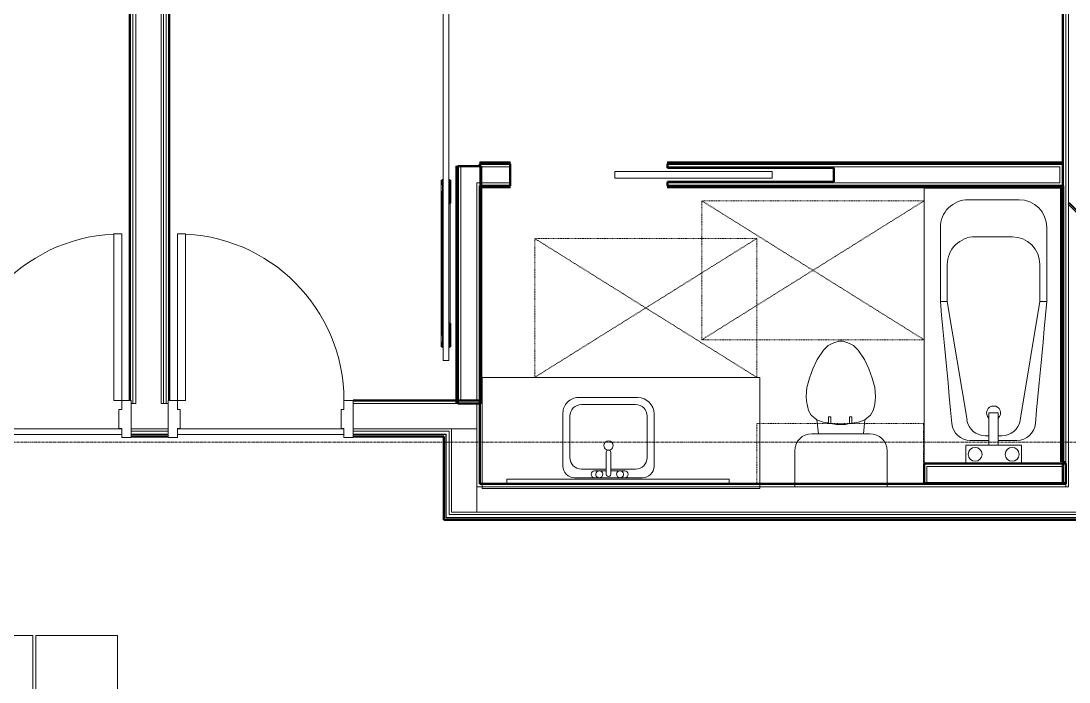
# Model space of a CAD drawing. Header units: inches. Extents: x -4218 to -1830, y 9767 to 12426.
# Drawn here: x -2742.5 to -2516, y 10415.3 to 10558.2 of the extents above; entities that cross this region are included whole.
import ezdxf

# ---------------------------------------------------------------- set-up
doc = ezdxf.new("R2010")
doc.units = ezdxf.units.IN
doc.header["$MEASUREMENT"] = 0
doc.linetypes.add('Dash', pattern=[0.25, 0.125, -0.125])
doc.linetypes.add('Grid Line 1_2_', pattern=[0.875, 0.5, -0.125, 0.125, -0.125])
for name, color, linetype, lineweight in [('0-1', 7, 'Continuous', 5), ('0-2', 253, 'Continuous', 9), ('0-3', 7, 'Continuous', 9), ('A-DOOR-1', 7, 'Continuous', 9), ('A-DOOR-2', 50, 'Continuous', 20), ('A-DOOR-3', 250, 'Continuous', 50), ('A-DOOR-FRAM-1', 50, 'Continuous', 20), ('A-FLOR-3', 7, 'Continuous', 9), ('A-FLOR-5', 192, 'Continuous', 9), ('A-GENM-HDLN-1', 7, 'Dash', 9), ('A-WALL-1', 250, 'Continuous', 50), ('A-WALL-2', 10, 'Continuous', 13), ('A-WALL-3', 254, 'Continuous', 9), ('A-WALL-4', 253, 'Continuous', 9), ('A-WALL-5', 252, 'Continuous', 9), ('A-WALL-6', 7, 'Continuous', 9), ('I-WALL-1', 250, 'Continuous', 50), ('I-WALL-2', 254, 'Continuous', 9), ('I-WALL-3', 253, 'Continuous', 9), ('I-WALL-4', 252, 'Continuous', 9), ('P-SANR-FIXT-1', 7, 'Continuous', 9), ('P-SANR-FIXT-2', 253, 'Continuous', 9), ('P-SANR-FIXT-3', 252, 'Continuous', 9), ('P-SANR-FIXT-4', 254, 'Continuous', 9), ('Q-CASE-1', 252, 'Continuous', 9), ('Q-CASE-2', 7, 'Continuous', 9), ('Q-CASE-4', 7, 'Dash', 9), ('S-GRID-1', 1, 'Grid Line 1_2_', 9)]:
    doc.layers.add(name, color=color, linetype=linetype, lineweight=lineweight)

# ---------------------------------------------------------------- blocks, each defined once
blk = doc.blocks.new('Basic Wall _ INT - W4BØF - _5_8 GYP - 2X4 WOOD_BATT_ - 5_8 GYP_ - ___-2687619-BACKGROUND - 3RD FLOOR')
at = {"layer": 'A-WALL-3'}
blk.add_line((-2509.09, 10512), (-2508.87, 10511.79), dxfattribs=at)
at = {"layer": 'A-WALL-4'}
for p, q in [((-2516.2, 10518.62), (-2516.24, 10518.57)), ((-2509.33, 10511.75), (-2516.2, 10518.62)), ((-2515.95, 10518.86), (-2515.97, 10518.85)), ((-2515.95, 10518.86), (-2509.09, 10512)), ((-2508.87, 10511.79), (-2506.97, 10509.88))]:
    blk.add_line(p, q, dxfattribs=at)
at = {"layer": 'A-WALL-5'}
for p, q in [((-2516.24, 10518.57), (-2516.16, 10518.66)), ((-2509.38, 10511.71), (-2516.24, 10518.57)), ((-2516.09, 10518.72), (-2516.04, 10518.78)), ((-2516.04, 10518.78), (-2516.02, 10518.79)), ((-2516.04, 10518.78), (-2509.17, 10511.91)), ((-2516.02, 10518.79), (-2516.01, 10518.81)), ((-2516.01, 10518.81), (-2515.98, 10518.83)), ((-2515.98, 10518.83), (-2515.95, 10518.86))]:
    blk.add_line(p, q, dxfattribs=at)
blk = doc.blocks.new('Basic Wall _ INT - W4BØF - _5_8 GYP - 2X4 WOOD_BATT_ - 5_8 GYP_ - ___-3182903-BACKGROUND - 3RD FLOOR')
at = {"layer": 'A-WALL-3'}
blk.add_line((-2643.32, 10526.8), (-2643.35, 10526.8), dxfattribs=at)
at = {"layer": 'A-WALL-4'}
for p, q in [((-2643.32, 10565.9), (-2643.35, 10565.9)), ((-2643.15, 10565.9), (-2643.21, 10565.9)), ((-2643, 10565.9), (-2643.14, 10565.9)), ((-2642.94, 10565.9), (-2643, 10565.9)), ((-2643.35, 10522.54), (-2643.35, 10526.8)), ((-2643.15, 10526.8), (-2643.21, 10526.8)), ((-2643, 10526.8), (-2643.14, 10526.8)), ((-2642.94, 10526.8), (-2643, 10526.8)), ((-2643, 10526.79), (-2643, 10522.58)), ((-2643, 10522.4), (-2643, 10522.34)), ((-2643, 10522.34), (-2643, 10522.25)), ((-2643, 10522.24), (-2643, 10522.13)), ((-2643.35, 10475.54), (-2643.35, 10476.16))]:
    blk.add_line(p, q, dxfattribs=at)
at = {"layer": 'A-WALL-5'}
for p, q in [((-2643.35, 10565.9), (-2643.31, 10565.9)), ((-2643.35, 10562.8), (-2643.35, 10565.9)), ((-2643.31, 10565.9), (-2643.22, 10565.9)), ((-2643.22, 10565.9), (-2642.94, 10565.9)), ((-2643, 10565.9), (-2643, 10562.8)), ((-2643.35, 10562.8), (-2643.32, 10562.8)), ((-2643.21, 10562.8), (-2643.15, 10562.8)), ((-2643.14, 10562.8), (-2643, 10562.8)), ((-2643, 10562.8), (-2642.94, 10562.8)), ((-2643.35, 10526.8), (-2643.31, 10526.8)), ((-2643.31, 10526.8), (-2643.22, 10526.8)), ((-2643.22, 10526.8), (-2642.94, 10526.8)), ((-2643.22, 10522.56), (-2643.22, 10526.79)), ((-2642.94, 10526.79), (-2642.94, 10522.58)), ((-2643.35, 10476.16), (-2643.35, 10522.54)), ((-2643, 10522.13), (-2643, 10475.52)), ((-2642.94, 10522.4), (-2642.94, 10522.34)), ((-2642.94, 10522.34), (-2642.94, 10522.25)), ((-2642.94, 10522.24), (-2642.94, 10522.13)), ((-2643.35, 10475.52), (-2643.32, 10475.52)), ((-2643.21, 10475.52), (-2643.15, 10475.52)), ((-2643.14, 10475.52), (-2643, 10475.52)), ((-2643, 10475.52), (-2642.94, 10475.52))]:
    blk.add_line(p, q, dxfattribs=at)
at = {"layer": 'A-WALL-6'}
for p, q in [((-2643.22, 10562.8), (-2643.22, 10565.9)), ((-2642.94, 10565.9), (-2642.94, 10562.8)), ((-2643.31, 10562.8), (-2643.35, 10562.8)), ((-2643.22, 10562.8), (-2643.31, 10562.8)), ((-2642.94, 10562.8), (-2643.22, 10562.8)), ((-2643.22, 10475.52), (-2643.22, 10522.54)), ((-2642.94, 10522.13), (-2642.94, 10475.52)), ((-2643.31, 10475.52), (-2643.35, 10475.52)), ((-2643.22, 10475.52), (-2643.31, 10475.52)), ((-2642.94, 10475.52), (-2643.22, 10475.52))]:
    blk.add_line(p, q, dxfattribs=at)
blk = doc.blocks.new('Basic Wall _ INT - W4BØF - _5_8 GYP - 2X4 WOOD_BATT_ - 5_8 GYP_ - ___-3182904-BACKGROUND - 3RD FLOOR')
at = {"layer": 'A-WALL-4'}
for p, q in [((-2648.45, 10565.55), (-2648.51, 10565.48)), ((-2648.3, 10565.69), (-2648.45, 10565.55)), ((-2648.24, 10565.76), (-2648.3, 10565.7)), ((-2648.1, 10565.9), (-2648.12, 10565.87)), ((-2648.51, 10475.52), (-2648.45, 10475.52)), ((-2648.45, 10476.16), (-2648.45, 10475.54)), ((-2648.45, 10475.52), (-2648.3, 10475.52)), ((-2648.3, 10475.52), (-2648.24, 10475.52)), ((-2648.12, 10475.52), (-2648.1, 10475.52)), ((-2648.1, 10475.54), (-2648.1, 10476.16))]:
    blk.add_line(p, q, dxfattribs=at)
at = {"layer": 'A-WALL-5'}
for p, q in [((-2648.45, 10565.55), (-2648.45, 10562.8)), ((-2648.1, 10562.8), (-2648.1, 10565.9)), ((-2648.51, 10562.8), (-2648.45, 10562.8)), ((-2648.45, 10562.8), (-2648.3, 10562.8)), ((-2648.3, 10562.8), (-2648.24, 10562.8)), ((-2648.12, 10562.8), (-2648.1, 10562.8)), ((-2648.45, 10526.8), (-2648.51, 10526.8)), ((-2648.3, 10526.8), (-2648.45, 10526.8)), ((-2648.45, 10526.8), (-2648.45, 10476.16)), ((-2648.24, 10526.8), (-2648.3, 10526.8)), ((-2648.1, 10526.8), (-2648.12, 10526.8)), ((-2648.1, 10476.16), (-2648.1, 10526.8)), ((-2648.51, 10476.16), (-2648.51, 10475.54)), ((-2648.22, 10475.52), (-2648.51, 10475.52)), ((-2648.22, 10476.16), (-2648.22, 10475.54)), ((-2648.14, 10475.52), (-2648.22, 10475.52)), ((-2648.1, 10475.52), (-2648.14, 10475.52))]:
    blk.add_line(p, q, dxfattribs=at)
at = {"layer": 'A-WALL-6'}
for p, q in [((-2648.51, 10565.48), (-2648.51, 10562.8)), ((-2648.22, 10565.77), (-2648.22, 10562.8)), ((-2648.14, 10565.85), (-2648.1, 10565.9)), ((-2648.22, 10562.8), (-2648.51, 10562.8)), ((-2648.14, 10562.8), (-2648.22, 10562.8)), ((-2648.1, 10562.8), (-2648.14, 10562.8)), ((-2648.51, 10526.8), (-2648.22, 10526.8)), ((-2648.51, 10526.8), (-2648.51, 10476.16)), ((-2648.22, 10526.8), (-2648.22, 10476.16)), ((-2648.22, 10526.8), (-2648.14, 10526.8)), ((-2648.14, 10526.8), (-2648.1, 10526.8))]:
    blk.add_line(p, q, dxfattribs=at)
at = {"layer": 'A-WALL-6', "flags": 128}
for points in [[(-2648.51, 10565.48), (-2648.39, 10565.6), (-2648.3, 10565.7), (-2648.24, 10565.75), (-2648.22, 10565.77)], [(-2648.22, 10565.77), (-2648.22, 10565.78), (-2648.21, 10565.78), (-2648.2, 10565.8), (-2648.18, 10565.81), (-2648.16, 10565.83), (-2648.14, 10565.85)]]:
    blk.add_lwpolyline(points, dxfattribs=at)
blk = doc.blocks.new('Basic Wall _ INT - W4BØF - _5_8 GYP - 2X4 WOOD_BATT_ - 5_8 GYP_ - ___-3182906-BACKGROUND - 3RD FLOOR')
at = {"layer": 'A-WALL-3'}
for p, q in [((-2643.35, 10522.54), (-2643.35, 10522.52)), ((-2643.35, 10522.4), (-2643.35, 10522.34)), ((-2643.35, 10522.34), (-2643.35, 10522.19)), ((-2643.35, 10522.19), (-2643.35, 10522.13))]:
    blk.add_line(p, q, dxfattribs=at)
at = {"layer": 'A-WALL-4'}
for p, q in [((-2643.35, 10522.42), (-2643.35, 10522.48)), ((-2643.35, 10522.25), (-2643.35, 10522.42)), ((-2643.35, 10522.13), (-2643.35, 10522.25)), ((-2643.15, 10522.19), (-2643.2, 10522.19)), ((-2643.06, 10522.19), (-2643.15, 10522.19)), ((-2642.95, 10522.19), (-2643.05, 10522.19))]:
    blk.add_line(p, q, dxfattribs=at)
at = {"layer": 'A-WALL-5'}
for p, q in [((-2643.35, 10522.5), (-2643.35, 10522.54)), ((-2643.35, 10522.54), (-2636.83, 10522.54)), ((-2643.35, 10522.48), (-2643.35, 10522.5)), ((-2643.15, 10522.13), (-2643.2, 10522.13)), ((-2643.06, 10522.13), (-2643.15, 10522.13)), ((-2642.95, 10522.13), (-2643.05, 10522.13)), ((-2636.83, 10522.19), (-2642.94, 10522.19)), ((-2636.83, 10522.52), (-2636.83, 10522.54)), ((-2636.83, 10522.34), (-2636.83, 10522.4)), ((-2636.83, 10522.19), (-2636.83, 10522.34)), ((-2636.83, 10522.13), (-2636.83, 10522.19)), ((-2602.83, 10522.54), (-2602.83, 10522.52)), ((-2602.83, 10522.54), (-2547.34, 10522.54)), ((-2602.83, 10522.4), (-2602.83, 10522.34)), ((-2602.83, 10522.34), (-2602.83, 10522.19)), ((-2602.83, 10522.19), (-2602.83, 10522.13)), ((-2547.34, 10522.19), (-2602.83, 10522.19))]:
    blk.add_line(p, q, dxfattribs=at)
at = {"layer": 'A-WALL-6'}
for p, q in [((-2643.35, 10522.42), (-2636.83, 10522.42)), ((-2636.83, 10522.13), (-2642.94, 10522.13)), ((-2636.83, 10522.54), (-2636.83, 10522.5)), ((-2636.83, 10522.5), (-2636.83, 10522.42)), ((-2636.83, 10522.42), (-2636.83, 10522.13)), ((-2602.83, 10522.5), (-2602.83, 10522.54)), ((-2602.83, 10522.42), (-2602.83, 10522.5)), ((-2602.83, 10522.42), (-2547.34, 10522.42)), ((-2602.83, 10522.13), (-2602.83, 10522.42)), ((-2547.34, 10522.13), (-2602.83, 10522.13))]:
    blk.add_line(p, q, dxfattribs=at)
blk = doc.blocks.new('Basic Wall _ INT - W4BØF - _5_8 GYP - 2X4 WOOD_BATT_ - 5_8 GYP_ - ___-3182905-BACKGROUND - 3RD FLOOR')
at = {"layer": 'A-WALL-4'}
for p, q in [((-2517.37, 10527.65), (-2517.37, 10527.71)), ((-2517.37, 10527.5), (-2517.37, 10527.65)), ((-2517.37, 10527.43), (-2517.37, 10527.5)), ((-2517.37, 10527.29), (-2517.37, 10527.32))]:
    blk.add_line(p, q, dxfattribs=at)
at = {"layer": 'A-WALL-5'}
for p, q in [((-2643.35, 10527.71), (-2643.35, 10527.65)), ((-2643.35, 10527.65), (-2643.35, 10527.5)), ((-2636.83, 10527.65), (-2643.35, 10527.65)), ((-2643.35, 10527.5), (-2643.35, 10527.43)), ((-2643.35, 10527.32), (-2643.35, 10527.29)), ((-2643.35, 10527.29), (-2636.83, 10527.29)), ((-2636.83, 10527.65), (-2636.83, 10527.71)), ((-2636.83, 10527.5), (-2636.83, 10527.65)), ((-2636.83, 10527.43), (-2636.83, 10527.5)), ((-2636.83, 10527.29), (-2636.83, 10527.32)), ((-2602.83, 10527.71), (-2602.83, 10527.65)), ((-2602.83, 10527.65), (-2602.83, 10527.5)), ((-2517.37, 10527.65), (-2602.83, 10527.65)), ((-2602.83, 10527.5), (-2602.83, 10527.43)), ((-2602.83, 10527.32), (-2602.83, 10527.29)), ((-2602.83, 10527.29), (-2517.37, 10527.29)), ((-2517.37, 10527.71), (-2517.37, 10527.42)), ((-2517.37, 10527.42), (-2517.37, 10527.34)), ((-2517.37, 10527.34), (-2517.37, 10527.29))]:
    blk.add_line(p, q, dxfattribs=at)
at = {"layer": 'A-WALL-6'}
for p, q in [((-2643.35, 10527.42), (-2643.35, 10527.71)), ((-2636.83, 10527.71), (-2643.35, 10527.71)), ((-2636.83, 10527.42), (-2643.35, 10527.42)), ((-2643.35, 10527.34), (-2643.35, 10527.42)), ((-2643.35, 10527.29), (-2643.35, 10527.34)), ((-2636.83, 10527.71), (-2636.83, 10527.42)), ((-2636.83, 10527.42), (-2636.83, 10527.34)), ((-2636.83, 10527.34), (-2636.83, 10527.29)), ((-2602.83, 10527.42), (-2602.83, 10527.71)), ((-2517.37, 10527.71), (-2602.83, 10527.71)), ((-2517.37, 10527.42), (-2602.83, 10527.42)), ((-2602.83, 10527.34), (-2602.83, 10527.42)), ((-2602.83, 10527.29), (-2602.83, 10527.34))]:
    blk.add_line(p, q, dxfattribs=at)
blk = doc.blocks.new('POCKET - FLUSH - 2-10 x 6-8-2882529-BACKGROUND - 3RD FLOOR')
at = {"layer": 'A-DOOR-2'}
for p, q in [((-39.67, 0.75), (-39.67, -0.75)), ((-5.67, 0.75), (-39.67, 0.75)), ((-5.67, -0.75), (-5.67, 0.75)), ((-39.67, -0.75), (-5.67, -0.75))]:
    blk.add_line(p, q, dxfattribs=at)
blk = doc.blocks.new('BARN - FLUSH - 3-0 x 7-0 BARN DOOR-2961665-BACKGROUND - 3RD FLOOR')
at = {"layer": 'A-DOOR-1'}
for p, q in [((21, 5.57), (-60, 5.57)), ((-60, 4.95), (-60, 5.57)), ((-60, 4.32), (-60, 4.95)), ((-56, 6), (-54.5, 6)), ((-56, 6), (-56, 5.67)), ((-56, 5.67), (-54.5, 5.67)), ((-54.5, 5.67), (-54.5, 6)), ((-23.5, 6), (-22, 6)), ((-23.5, 5.67), (-23.5, 6)), ((-23.5, 5.67), (-22, 5.67)), ((-22, 6), (-22, 5.67)), ((21, 5.57), (21, 4.95)), ((21, 4.95), (21, 4.32)), ((-60, 4.32), (21, 4.32)), ((-52, 4.07), (-26, 4.07))]:
    blk.add_line(p, q, dxfattribs=at)
at = {"layer": 'A-DOOR-3'}
for p, q in [((-57, 5.82), (-56, 5.82)), ((-57, 5.57), (-57, 5.82)), ((-54.5, 5.82), (-23.5, 5.82)), ((-22, 5.82), (-21, 5.82)), ((-21, 5.82), (-21, 5.57)), ((-57, 4.07), (-57, 4.32)), ((-52, 4.07), (-57, 4.07)), ((-52, 4.33), (-52, 4.07)), ((-26, 4.07), (-26, 4.32)), ((-21, 4.07), (-26, 4.07)), ((-21, 4.32), (-21, 4.07))]:
    blk.add_line(p, q, dxfattribs=at)
blk = doc.blocks.new('M_Sink Vanity-Square - 500 x 440mm-V18-BACKGROUND - 3RD FLOOR')
at = {"layer": 'P-SANR-FIXT-1'}
for p, q in [((7.96, 7.09), (-6.72, 7.09)), ((3.62, 7.09), (-2.88, 7.09)), ((-9.22, 4.59), (-9.22, -6.73)), ((0.12, 5.22), (-5.22, 5.22)), ((-2.88, 5.59), (0.12, 5.59)), ((0.12, 6.33), (0.12, 1.59)), ((1.12, 6.33), (1.12, 1.59)), ((1.12, 5.59), (3.62, 5.59)), ((6.46, 5.22), (1.12, 5.22)), ((10.46, -6.91), (10.46, 4.59)), ((-7.72, 2.72), (-7.72, -6.23)), ((8.96, -6.23), (8.96, 2.72)), ((-5.22, -8.73), (6.46, -8.73)), ((-5.72, -10.23), (7.14, -10.23))]:
    blk.add_line(p, q, dxfattribs=at)
for centre, radius, start, end in [((-6.72, 4.59), 2.5, 90, 180), ((-2.88, 6.34), 0.75, 90, 270), ((-1.88, 6.34), 0.75, 360, 180), ((0.62, 6.33), 0.5, 360, 180), ((2.62, 6.34), 0.75, 360, 180), ((3.62, 6.34), 0.75, 270, 90), ((7.96, 4.59), 2.5, 360, 90), ((-5.22, 2.72), 2.5, 90, 180), ((-1.88, 6.34), 0.75, 180, 0), ((2.62, 6.34), 0.75, 180, 360), ((6.46, 2.72), 2.5, 0, 90), ((0.62, 0.13), 1, 360, 180), ((0.62, 0.13), 1, 180, 0), ((0.62, 1.59), 0.5, 180, 0), ((-5.72, -6.73), 3.5, 180, 270), ((-5.22, -6.23), 2.5, 180, 270), ((6.46, -6.23), 2.5, 270, 0), ((7.14, -6.91), 3.32, 270, 0)]:
    blk.add_arc(centre, radius, start, end, dxfattribs=at)
blk = doc.blocks.new('Toilet-Domestic-3D - Toilet-Domestic-3D-V169-BACKGROUND - 3RD FLOOR')
at = {"layer": 'P-SANR-FIXT-1'}
for p, q in [((-2.74, 11), (-1.87, 11.5)), ((-1.87, 11.5), (-0.5, 12)), ((-0.5, 12), (0.5, 12)), ((0.5, 12), (1.87, 11.5)), ((1.87, 11.5), (2.74, 11)), ((-5.13, 8), (-3.74, 10)), ((-3.74, 10), (-2.74, 11)), ((2.74, 11), (3.74, 10)), ((3.74, 10), (5.13, 8)), ((-6.06, 6), (-5.13, 8)), ((5.13, 8), (6.06, 6)), ((-6.79, 4), (-6.06, 6)), ((6.06, 6), (6.79, 4)), ((-7.33, 1.99), (-6.79, 4)), ((6.79, 4), (7.33, 1.99)), ((-7.5, 0), (-7.33, 1.99)), ((7.33, 1.99), (7.5, 0)), ((-7.41, -1), (-7.5, 0)), ((-7.24, -2), (-7.41, -1)), ((-6.97, -3), (-7.24, -2)), ((7.24, -2), (6.97, -3)), ((7.41, -1), (7.24, -2)), ((7.5, 0), (7.41, -1)), ((-6.4, -4), (-6.97, -3)), ((-5.21, -5), (-6.4, -4)), ((6.4, -4), (5.21, -5)), ((6.97, -3), (6.4, -4)), ((-3.84, -5.5), (-5.21, -5)), ((-4.86, -8.02), (-5.21, -5)), ((-2.65, -5.71), (-3.84, -5.5)), ((-1, -6), (-2.16, -5.8)), ((1, -6), (-1, -6)), ((1.85, -5.85), (1, -6)), ((3.84, -5.5), (2.34, -5.76)), ((5.21, -5), (3.84, -5.5)), ((4.86, -8.02), (5.21, -5)), ((6.25, -8.02), (-6.25, -8.02)), ((-9.98, -11.75), (-9.98, -18.86)), ((9.98, -18.86), (9.98, -11.75))]:
    blk.add_line(p, q, dxfattribs=at)
for centre, start, end in [((-6.25, -11.75), 90, 180), ((6.25, -11.75), 0, 90)]:
    blk.add_arc(centre, 3.73, start, end, dxfattribs=at)
at = {"layer": 'P-SANR-FIXT-3'}
for p, q in [((-9.98, -18.86), (-9.98, -19.48)), ((-9.98, -19.48), (9.98, -19.48)), ((9.98, -19.48), (9.98, -18.86))]:
    blk.add_line(p, q, dxfattribs=at)
blk = doc.blocks.new('Bath Vanity - Bath Vanity 60_-V170-BACKGROUND - 3RD FLOOR')
at = {"layer": 'Q-CASE-1'}
for p, q in [((30.74, 0), (-29.26, 0)), ((-29.26, 0), (-29.26, -1)), ((30.74, -0.37), (30.74, 0)), ((30.74, -1), (30.74, -0.37))]:
    blk.add_line(p, q, dxfattribs=at)
at = {"layer": 'Q-CASE-2'}
for p, q in [((-29.26, -1), (-29.26, -24)), ((30.74, -24), (30.74, -1)), ((-29.26, -24), (30.74, -24))]:
    blk.add_line(p, q, dxfattribs=at)
blk = doc.blocks.new('Bath Tub - Maestro - 60_x30_-V150-BACKGROUND - 3RD FLOOR')
at = {"layer": 'P-SANR-FIXT-1'}
for p, q in [((59.63, 0), (0.38, 0)), ((35, -3.5), (51, -3.5)), ((35, -5), (35, -3.5)), ((35, -5), (9.35, -9.26)), ((43, -5), (35, -5)), ((4, -9), (0.38, -9)), ((4, -14), (4, -9)), ((5, -14), (5, -9.96)), ((49, -19), (49, -11)), ((57, -9.5), (57, -20.5)), ((6, -13.2), (6, -14)), ((4, -16), (4, -14)), ((4, -14), (10.94, -14)), ((10.94, -16), (10.94, -14)), ((4, -21), (4, -16)), ((10.94, -16), (4, -16)), ((5, -20.04), (5, -16)), ((6, -16), (6, -16.8)), ((0.38, -21), (4, -21)), ((9.35, -20.74), (35, -25)), ((35, -25), (35, -26.5)), ((35, -25), (43, -25)), ((51, -26.5), (35, -26.5))]:
    blk.add_line(p, q, dxfattribs=at)
at = {"layer": 'P-SANR-FIXT-1', "flags": 128}
for points in [[(8.63, -5.97), (11.56, -5.7), (14.49, -5.42), (17.42, -5.15), (20.35, -4.87), (23.28, -4.6), (26.21, -4.32), (29.14, -4.05), (32.07, -3.77), (35, -3.5)], [(35, -26.5), (32.07, -26.23), (29.14, -25.95), (26.21, -25.68), (23.28, -25.4), (20.35, -25.13), (17.42, -24.85), (14.49, -24.58), (11.56, -24.3), (8.63, -24.03)]]:
    blk.add_lwpolyline(points, dxfattribs=at)
at = {"layer": 'P-SANR-FIXT-1'}
for centre, radius, start, end in [((51, -9.5), 6, 0, 90), ((9, -9.96), 4, 95.3558, 180), ((43, -11), 6, 360, 90), ((2, -11), 1.5, 0, 180), ((2, -11), 1.5, 180, 360), ((10, -13.2), 4, 99.4223, 180), ((10.94, -15), 1.5, 0, 137.9289), ((10.94, -15), 1.5, 222.0711, 360), ((2, -19), 1.5, 0, 180), ((10, -16.8), 4, 180, 260.5777), ((2, -19), 1.5, 180, 360), ((9, -20.04), 4, 180, 264.6442), ((43, -19), 6, 270, 0), ((51, -20.5), 6, 270, 0)]:
    blk.add_arc(centre, radius, start, end, dxfattribs=at)
at = {"layer": 'P-SANR-FIXT-2'}
for p, q in [((0, 0), (0, -9)), ((60, -29.97), (60, 0)), ((0, -9), (0, -21)), ((0, -21), (0, -29.97)), ((0, -30), (60, -30))]:
    blk.add_line(p, q, dxfattribs=at)
at = {"layer": 'P-SANR-FIXT-3'}
for p, q in [((0.38, 0), (0, 0)), ((60, 0), (59.63, 0)), ((0.38, -9), (0, -9)), ((0, -21), (0.38, -21))]:
    blk.add_line(p, q, dxfattribs=at)
at = {"layer": 'P-SANR-FIXT-4'}
blk.add_line((0, -9), (0, -21), dxfattribs=at)
blk = doc.blocks.new('ADA Clearances - 30_x48_-1721104-BACKGROUND - 3RD FLOOR')
at = {"layer": 'A-GENM-HDLN-1'}
for p, q in [((15, 24), (-15, -24)), ((-15, 24), (15, -24)), ((-15, -24), (-15, 24)), ((-15, 24), (15, 24)), ((15, 24), (15, -24)), ((15, -24), (-15, -24))]:
    blk.add_line(p, q, dxfattribs=at)
blk = doc.blocks.new('ADA Clearances - 30_x48_-V89-BACKGROUND - 3RD FLOOR')
at = {"layer": 'A-GENM-HDLN-1'}
for p, q in [((15, 24), (-15, -24)), ((-15, 24), (15, -24)), ((-15, 24), (15, 24)), ((15, 24), (15, -24)), ((15, -24), (-15, -24))]:
    blk.add_line(p, q, dxfattribs=at)
blk = doc.blocks.new('BATHROOM MIRROR - BATHROOM MIRROR 48_-V96-BACKGROUND - 3RD FLOOR')
at = {"layer": 'Q-CASE-2'}
for p, q in [((24.74, 24), (-23.26, 24)), ((-23.26, 23), (-23.26, 24)), ((-23.26, 23), (24.74, 23)), ((24.74, 24), (24.74, 23))]:
    blk.add_line(p, q, dxfattribs=at)
blk = doc.blocks.new('300 Series Wall Hung Cabinet_326 - 36_-2909952-BACKGROUND - 3RD FLOOR')
at = {"layer": 'Q-CASE-2'}
for p, q in [((-2.5, -13.19), (-2.01, -13.19)), ((-2.5, -13.19), (-2.5, -14.69)), ((-2.01, -14.69), (-2.01, -13.19)), ((2, -13.19), (2.49, -13.19)), ((2, -13.19), (2, -14.69)), ((2.49, -14.69), (2.49, -13.19)), ((-2.5, -14.69), (-2.01, -14.69)), ((2, -14.69), (2.49, -14.69))]:
    blk.add_line(p, q, dxfattribs=at)
at = {"layer": 'Q-CASE-4'}
for p, q in [((18, -0.19), (-18, -0.19)), ((-18, -0.19), (-18, -13.19)), ((18, -13.19), (18, -0.19)), ((-18, -13.19), (18, -13.19))]:
    blk.add_line(p, q, dxfattribs=at)
blk = doc.blocks.new('Basic Wall _ INT - W4FØF - INT - _5_8 GYP - 2X4 WOOD_BATT__ - ___-3183078-BACKGROUND - 3RD FLOOR')
at = {"layer": 'A-WALL-3'}
for p, q in [((-2516.75, 10462.9), (-2516.75, 10462.96)), ((-2516.75, 10462.75), (-2516.75, 10462.9)), ((-2516.75, 10462.68), (-2516.75, 10462.75)), ((-2516.75, 10462.54), (-2516.75, 10462.57))]:
    blk.add_line(p, q, dxfattribs=at)
at = {"layer": 'A-WALL-4'}
for p, q in [((-2516.75, 10462.9), (-2517.34, 10462.9)), ((-2517.34, 10462.54), (-2516.75, 10462.54)), ((-2516.75, 10462.96), (-2516.75, 10462.69)), ((-2516.75, 10462.69), (-2516.75, 10462.67)), ((-2516.75, 10462.67), (-2516.75, 10462.66)), ((-2516.75, 10462.66), (-2516.75, 10462.63)), ((-2516.75, 10462.63), (-2516.75, 10462.59)), ((-2516.75, 10462.59), (-2516.75, 10462.54))]:
    blk.add_line(p, q, dxfattribs=at)
at = {"layer": 'A-WALL-5'}
for p, q in [((-2547.37, 10462.96), (-2547.37, 10462.9)), ((-2547.37, 10462.9), (-2547.37, 10462.75)), ((-2547.37, 10462.75), (-2547.37, 10462.68)), ((-2547.37, 10462.57), (-2547.37, 10462.54)), ((-2516.75, 10462.96), (-2517.34, 10462.96)), ((-2516.75, 10462.67), (-2517.34, 10462.67))]:
    blk.add_line(p, q, dxfattribs=at)
at = {"layer": 'A-WALL-6'}
for p, q in [((-2547.37, 10462.67), (-2547.37, 10462.96)), ((-2547.37, 10462.59), (-2547.37, 10462.67)), ((-2547.37, 10462.54), (-2547.37, 10462.59))]:
    blk.add_line(p, q, dxfattribs=at)
blk = doc.blocks.new('CTR - 1st Phase - Unit Layouts_rvt-1-BACKGROUND - 3RD FLOOR')
at = {"layer": 'A-WALL-1'}
for p, q in [((-2643.35, 10526.8), (-2648.1, 10526.8)), ((-2648.1, 10526.8), (-2648.1, 10475.52)), ((-2636.83, 10527.29), (-2643.35, 10527.29)), ((-2643.35, 10527.29), (-2643.35, 10526.8)), ((-2636.83, 10522.54), (-2636.83, 10527.29)), ((-2517.37, 10527.29), (-2602.83, 10527.29)), ((-2602.83, 10527.29), (-2602.83, 10526.42)), ((-2517.37, 10526.67), (-2517.37, 10527.29)), ((-2517.37, 10523.17), (-2517.37, 10526.67)), ((-2602.83, 10526.42), (-2566.83, 10526.42)), ((-2566.83, 10526.42), (-2566.83, 10523.42)), ((-2643.35, 10475.52), (-2643.35, 10522.54)), ((-2643.35, 10522.54), (-2636.83, 10522.54)), ((-2566.83, 10523.42), (-2602.83, 10523.42)), ((-2602.83, 10523.42), (-2602.83, 10522.54)), ((-2602.83, 10522.54), (-2517.37, 10522.54)), ((-2517.71, 10522.54), (-2547.34, 10522.54)), ((-2547.34, 10522.54), (-2547.34, 10522.17)), ((-2547.34, 10522.17), (-2517.71, 10522.17)), ((-2517.34, 10522.54), (-2517.71, 10522.54)), ((-2517.71, 10522.17), (-2517.71, 10462.92)), ((-2517.37, 10522.54), (-2517.37, 10523.17)), ((-2517.34, 10462.54), (-2517.34, 10522.54)), ((-2648.1, 10475.52), (-2647.47, 10475.52)), ((-2647.47, 10475.52), (-2643.97, 10475.52)), ((-2643.97, 10475.52), (-2643.35, 10475.52)), ((-2516.75, 10462.54), (-2547.37, 10462.54)), ((-2547.37, 10462.54), (-2547.37, 10461.92)), ((-2547.37, 10461.92), (-2547.37, 10458.42)), ((-2517.71, 10462.54), (-2517.34, 10462.54)), ((-2516.75, 10461.92), (-2516.75, 10462.54)), ((-2516.75, 10458.42), (-2516.75, 10461.92)), ((-2547.37, 10458.42), (-2547.37, 10458.17)), ((-2547.37, 10458.17), (-2516.75, 10458.17)), ((-2516.75, 10458.17), (-2516.75, 10458.42))]:
    blk.add_line(p, q, dxfattribs=at)
at = {"layer": 'A-WALL-2'}
for p, q in [((-2647.47, 10526.8), (-2647.47, 10476.15)), ((-2643.97, 10526.8), (-2643.97, 10526.67)), ((-2643.97, 10526.67), (-2643.35, 10526.67)), ((-2636.83, 10526.67), (-2643.35, 10526.67)), ((-2518, 10526.67), (-2602.83, 10526.67)), ((-2518, 10523.17), (-2518, 10526.67)), ((-2643.97, 10523.17), (-2643.97, 10476.15)), ((-2643.97, 10523.17), (-2643.35, 10523.17)), ((-2636.83, 10523.17), (-2643.35, 10523.17)), ((-2518, 10523.17), (-2602.83, 10523.17)), ((-2647.47, 10476.15), (-2643.97, 10476.15)), ((-2546.75, 10461.92), (-2546.75, 10458.42)), ((-2517.37, 10461.92), (-2546.75, 10461.92)), ((-2517.37, 10458.42), (-2517.37, 10461.92)), ((-2546.75, 10458.42), (-2547.37, 10458.42)), ((-2546.75, 10458.42), (-2547.37, 10458.42)), ((-2517.37, 10458.42), (-2546.75, 10458.42)), ((-2516.75, 10458.42), (-2517.37, 10458.42)), ((-2516.75, 10458.42), (-2517.37, 10458.42))]:
    blk.add_line(p, q, dxfattribs=at)
at = {"layer": 'A-WALL-3'}
for p, q in [((-2643.35, 10522.13), (-2643.35, 10522.4)), ((-2643.2, 10522.54), (-2643.15, 10522.54)), ((-2643.15, 10522.54), (-2643.06, 10522.54)), ((-2643.05, 10522.54), (-2642.94, 10522.54)), ((-2648.1, 10476.16), (-2648.1, 10475.54)), ((-2643.35, 10475.54), (-2643.35, 10476.16)), ((-2516.75, 10462.54), (-2517.34, 10462.54)), ((-2516.75, 10462.54), (-2516.75, 10458.17))]:
    blk.add_line(p, q, dxfattribs=at)
at = {"layer": 'A-WALL-4'}
for p, q in [((-2648.1, 10526.8), (-2648.1, 10476.16)), ((-2636.83, 10527.29), (-2643.35, 10527.29)), ((-2517.37, 10527.29), (-2602.83, 10527.29)), ((-2517.37, 10527.29), (-2517.37, 10522.54)), ((-2643.35, 10476.16), (-2643.35, 10522.13)), ((-2642.94, 10522.54), (-2636.83, 10522.54)), ((-2602.83, 10522.54), (-2547.34, 10522.54)), ((-2517.71, 10522.54), (-2547.34, 10522.54)), ((-2517.71, 10522.54), (-2517.37, 10522.54)), ((-2517.34, 10462.54), (-2517.34, 10522.54)), ((-2647.5, 10475.52), (-2648.1, 10475.52)), ((-2643.99, 10475.52), (-2647.47, 10475.52)), ((-2643.35, 10475.52), (-2643.97, 10475.52)), ((-2517.37, 10462.54), (-2517.71, 10462.54)), ((-2517.37, 10458.17), (-2516.75, 10458.17))]:
    blk.add_line(p, q, dxfattribs=at)
at = {"layer": 'A-WALL-5'}
for p, q in [((-2648.1, 10526.8), (-2647.5, 10526.8)), ((-2647.47, 10526.8), (-2643.35, 10526.8)), ((-2643.35, 10526.8), (-2643.35, 10527.29)), ((-2636.83, 10527.29), (-2636.83, 10522.54)), ((-2602.83, 10526.42), (-2602.83, 10527.29)), ((-2566.83, 10526.42), (-2602.83, 10526.42)), ((-2566.83, 10523.42), (-2566.83, 10526.42)), ((-2602.83, 10522.54), (-2602.83, 10523.42)), ((-2602.83, 10523.42), (-2566.83, 10523.42)), ((-2547.34, 10522.17), (-2547.34, 10522.54)), ((-2547.34, 10522.17), (-2517.71, 10522.17)), ((-2517.71, 10522.17), (-2517.71, 10462.92)), ((-2547.37, 10458.17), (-2547.37, 10462.54)), ((-2547.37, 10458.17), (-2517.37, 10458.17))]:
    blk.add_line(p, q, dxfattribs=at)
at = {"layer": '0-2'}
for name, p, rotation in [('BARN - FLUSH - 3-0 x 7-0 BARN DOOR-2961665-BACKGROUND - 3RD FLOOR', (-2645.72, 10544.8), 89.99999999995667), ('POCKET - FLUSH - 2-10 x 6-8-2882529-BACKGROUND - 3RD FLOOR', (-2619.83, 10524.92), 180), ('Bath Tub - Maestro - 60_x30_-V150-BACKGROUND - 3RD FLOOR', (-2547.34, 10462.54), 89.99999999976221), ('ADA Clearances - 30_x48_-1721104-BACKGROUND - 3RD FLOOR', (-2571.37, 10504.3), 89.99999999986548), ('ADA Clearances - 30_x48_-V89-BACKGROUND - 3RD FLOOR', (-2607.5, 10496.17), 89.99999999997534), ('Bath Vanity - Bath Vanity 60_-V170-BACKGROUND - 3RD FLOOR', (-2612.14, 10457.17), 180), ('M_Sink Vanity-Square - 500 x 440mm-V18-BACKGROUND - 3RD FLOOR', (-2614.93, 10466.57), 180), ('300 Series Wall Hung Cabinet_326 - 36_-2909952-BACKGROUND - 3RD FLOOR', (-2565.5, 10457.98), 180), ('BATHROOM MIRROR - BATHROOM MIRROR 48_-V96-BACKGROUND - 3RD FLOOR', (-2612.76, 10482.17), 180)]:
    blk.add_blockref(name, p, dxfattribs=dict(at, rotation=rotation))
for name, p in [('Basic Wall _ INT - W4BØF - _5_8 GYP - 2X4 WOOD_BATT_ - 5_8 GYP_ - ___-3182904-BACKGROUND - 3RD FLOOR', (0, 0)), ('Basic Wall _ INT - W4BØF - _5_8 GYP - 2X4 WOOD_BATT_ - 5_8 GYP_ - ___-3182903-BACKGROUND - 3RD FLOOR', (0, 0)), ('Basic Wall _ INT - W4BØF - _5_8 GYP - 2X4 WOOD_BATT_ - 5_8 GYP_ - ___-3182905-BACKGROUND - 3RD FLOOR', (0, 0)), ('Basic Wall _ INT - W4BØF - _5_8 GYP - 2X4 WOOD_BATT_ - 5_8 GYP_ - ___-3182906-BACKGROUND - 3RD FLOOR', (0, 0)), ('Basic Wall _ INT - W4BØF - _5_8 GYP - 2X4 WOOD_BATT_ - 5_8 GYP_ - ___-2687619-BACKGROUND - 3RD FLOOR', (0, 0)), ('Toilet-Domestic-3D - Toilet-Domestic-3D-V169-BACKGROUND - 3RD FLOOR', (-2565.34, 10477.02)), ('Basic Wall _ INT - W4FØF - INT - _5_8 GYP - 2X4 WOOD_BATT__ - ___-3183078-BACKGROUND - 3RD FLOOR', (0, 0))]:
    blk.add_blockref(name, p, dxfattribs=at)
blk = doc.blocks.new('HOLLOW METAL - UNIT DOOR-2191977-BACKGROUND - 3RD FLOOR')
at = {"layer": 'A-DOOR-1'}
blk.add_arc((18, -4.125), 36, 180, 270, dxfattribs=at)
at = {"layer": 'A-DOOR-2'}
for p, q in [((16.25, -4.125), (18, -4.125)), ((16.25, -40.125), (16.25, -4.125)), ((18, -4.125), (18, -40.125)), ((18, -40.125), (16.25, -40.125))]:
    blk.add_line(p, q, dxfattribs=at)
at = {"layer": 'A-DOOR-FRAM-1'}
for p, q in [((-20, 3.875), (-18, 3.875)), ((-20, -4.125), (-20, 3.875)), ((-18, 3.875), (-18, 1.9375)), ((18, 3.875), (20, 3.875)), ((18, 1.9375), (18, 3.875)), ((20, 3.875), (20, -4.125)), ((-18, 1.9375), (-17.375, 1.9375)), ((-17.375, 1.9375), (-17.375, -2.1875)), ((17.375, 1.9375), (18, 1.9375)), ((17.375, -2.1875), (17.375, 1.9375)), ((-18, -2.1875), (-18, -4.125)), ((-17.375, -2.1875), (-18, -2.1875)), ((18, -2.1875), (17.375, -2.1875)), ((18, -4.125), (18, -2.1875)), ((-18, -4.125), (-20, -4.125)), ((20, -4.125), (18, -4.125))]:
    blk.add_line(p, q, dxfattribs=at)
blk = doc.blocks.new('HOLLOW METAL - UNIT DOOR-2191978-BACKGROUND - 3RD FLOOR')
at = {"layer": 'A-DOOR-1'}
blk.add_arc((18, 4.125), 36, 90, 180, dxfattribs=at)
at = {"layer": 'A-DOOR-2'}
for p, q in [((18, 40.125), (16.25, 40.125)), ((16.25, 40.125), (16.25, 4.125)), ((18, 4.125), (18, 40.125)), ((16.25, 4.125), (18, 4.125))]:
    blk.add_line(p, q, dxfattribs=at)
at = {"layer": 'A-DOOR-FRAM-1'}
for p, q in [((-18, 4.125), (-20, 4.125)), ((-20, 4.125), (-20, -3.875)), ((-18, 2.1875), (-18, 4.125)), ((18, 4.125), (18, 2.1875)), ((20, 4.125), (18, 4.125)), ((20, -3.875), (20, 4.125)), ((-17.375, 2.1875), (-18, 2.1875)), ((-17.375, -1.9375), (-17.375, 2.1875)), ((18, 2.1875), (17.375, 2.1875)), ((17.375, 2.1875), (17.375, -1.9375)), ((-18, -3.875), (-18, -1.9375)), ((-18, -1.9375), (-17.375, -1.9375)), ((17.375, -1.9375), (18, -1.9375)), ((18, -1.9375), (18, -3.875)), ((-20, -3.875), (-18, -3.875)), ((18, -3.875), (20, -3.875))]:
    blk.add_line(p, q, dxfattribs=at)
blk = doc.blocks.new('CTR - 1st Phase - Common Walls_rvt-1-BACKGROUND - 3RD FLOOR')
at = {"layer": 'A-FLOR-3'}
for p, q in [((-2739.92, 10425.39), (-2778.57, 10425.39)), ((-2739.92, 10381.41), (-2739.92, 10425.39)), ((-2739.3, 10425.39), (-2739.3, 10381.41)), ((-2721.68, 10425.39), (-2739.3, 10425.39)), ((-2721.68, 10381.41), (-2721.68, 10425.39))]:
    blk.add_line(p, q, dxfattribs=at)
at = {"layer": 'A-WALL-2'}
for p, q in [((-2718.35, 10843.14), (-2718.35, 10476.16)), ((-2717.72, 10843.14), (-2717.72, 10476.16)), ((-2712.22, 10843.14), (-2712.22, 10476.16)), ((-2711.72, 10843.14), (-2711.72, 10476.16)), ((-2711.1, 10843.14), (-2711.1, 10476.16)), ((-2516.75, 10843.14), (-2516.75, 10458.16)), ((-2516.12, 10843.14), (-2516.12, 10458.16)), ((-2718.35, 10475.54), (-2718.72, 10475.54)), ((-2718.35, 10476.16), (-2718.35, 10475.54)), ((-2717.72, 10475.54), (-2718.35, 10475.54)), ((-2717.72, 10475.54), (-2718.35, 10475.54)), ((-2717.72, 10476.16), (-2717.72, 10475.54)), ((-2712.22, 10476.16), (-2712.22, 10475.54)), ((-2711.72, 10475.54), (-2712.22, 10475.54)), ((-2711.72, 10475.54), (-2712.22, 10475.54)), ((-2711.72, 10476.16), (-2711.72, 10475.54)), ((-2711.1, 10475.54), (-2711.72, 10475.54)), ((-2711.1, 10475.54), (-2711.72, 10475.54)), ((-2711.1, 10476.16), (-2711.1, 10475.54)), ((-2710.72, 10475.54), (-2711.1, 10475.54)), ((-2643.97, 10475.54), (-2670.72, 10475.54)), ((-2643.97, 10475.54), (-2643.97, 10470.04)), ((-2710.72, 10470.04), (-2718.72, 10470.04)), ((-2649.47, 10470.04), (-2670.72, 10470.04)), ((-2649.47, 10470.04), (-2649.47, 10469.54)), ((-2643.97, 10470.04), (-2643.97, 10468.41)), ((-2710.72, 10469.54), (-2718.72, 10469.54)), ((-2710.72, 10468.91), (-2718.72, 10468.91)), ((-2649.97, 10469.54), (-2670.72, 10469.54)), ((-2650.6, 10468.91), (-2670.72, 10468.91)), ((-2650.6, 10468.91), (-2650.6, 10468.41)), ((-2650.6, 10468.41), (-2650.6, 10450.91)), ((-2649.97, 10469.54), (-2649.97, 10468.91)), ((-2649.97, 10468.91), (-2649.97, 10468.41)), ((-2649.97, 10468.41), (-2649.97, 10451.54)), ((-2649.47, 10469.54), (-2649.47, 10468.41)), ((-2649.47, 10468.41), (-2649.47, 10452.04)), ((-2643.97, 10468.41), (-2643.97, 10457.54)), ((-2643.35, 10457.54), (-2643.97, 10457.54)), ((-2516.75, 10457.54), (-2643.35, 10457.54)), ((-2516.75, 10458.16), (-2516.75, 10457.54)), ((-2516.12, 10457.54), (-2516.75, 10457.54)), ((-2516.12, 10457.54), (-2516.75, 10457.54)), ((-2516.12, 10458.16), (-2516.12, 10457.54)), ((-2643.97, 10452.04), (-2649.47, 10452.04)), ((-2643.35, 10452.04), (-2643.97, 10452.04)), ((-2506.29, 10452.04), (-2643.35, 10452.04)), ((-2649.97, 10450.91), (-2650.6, 10450.91)), ((-2649.47, 10451.54), (-2649.97, 10451.54)), ((-2643.35, 10450.91), (-2649.97, 10450.91)), ((-2643.35, 10451.54), (-2649.47, 10451.54)), ((-2506.09, 10451.54), (-2643.35, 10451.54)), ((-2505.83, 10450.91), (-2643.35, 10450.91))]:
    blk.add_line(p, q, dxfattribs=at)
at = {"layer": 'I-WALL-1'}
for p, q in [((-2718.97, 10843.14), (-2718.97, 10476.16)), ((-2710.47, 10476.16), (-2710.47, 10843.14)), ((-2517.37, 10651.92), (-2517.37, 10458.16)), ((-2643.35, 10476.16), (-2670.72, 10476.16)), ((-2643.35, 10475.54), (-2643.35, 10476.16)), ((-2643.35, 10468.41), (-2643.35, 10475.54)), ((-2718.72, 10468.41), (-2710.72, 10468.41)), ((-2670.72, 10468.41), (-2651.1, 10468.41)), ((-2651.1, 10468.41), (-2651.1, 10450.41)), ((-2643.35, 10458.16), (-2643.35, 10468.41)), ((-2517.37, 10458.16), (-2643.35, 10458.16)), ((-2651.1, 10450.41), (-2650.6, 10450.41)), ((-2650.6, 10450.41), (-2643.35, 10450.41)), ((-2643.35, 10450.41), (-2505.62, 10450.41))]:
    blk.add_line(p, q, dxfattribs=at)
at = {"layer": 'I-WALL-2'}
for p, q in [((-2643.35, 10476.16), (-2643.35, 10475.54)), ((-2517.37, 10461.92), (-2517.37, 10458.42))]:
    blk.add_line(p, q, dxfattribs=at)
at = {"layer": 'I-WALL-3'}
for p, q in [((-2517.37, 10527.71), (-2517.37, 10527.44)), ((-2517.37, 10527.29), (-2517.37, 10522.54)), ((-2670.72, 10468.41), (-2670.72, 10476.16)), ((-2648.39, 10476.16), (-2648.51, 10476.16)), ((-2648.3, 10476.16), (-2648.39, 10476.16)), ((-2648.24, 10476.16), (-2648.3, 10476.16)), ((-2647.5, 10476.16), (-2648.1, 10476.16)), ((-2643.97, 10476.16), (-2647.47, 10476.16)), ((-2643.35, 10476.16), (-2643.97, 10476.16)), ((-2517.37, 10462.53), (-2517.37, 10461.92)), ((-2517.37, 10458.42), (-2517.37, 10458.17))]:
    blk.add_line(p, q, dxfattribs=at)
at = {"layer": 'I-WALL-4'}
for p, q in [((-2718.97, 10809.23), (-2718.97, 10476.16)), ((-2710.47, 10476.16), (-2710.47, 10809.23)), ((-2517.37, 10646.38), (-2517.37, 10527.71)), ((-2648.51, 10476.16), (-2670.72, 10476.16)), ((-2643.35, 10475.52), (-2643.35, 10468.41)), ((-2718.72, 10468.41), (-2710.72, 10468.41)), ((-2670.72, 10468.41), (-2651.1, 10468.41)), ((-2651.1, 10468.41), (-2651.1, 10450.41)), ((-2643.35, 10458.16), (-2643.35, 10468.41)), ((-2642.87, 10458.16), (-2643.35, 10458.16)), ((-2575.32, 10458.16), (-2582.87, 10458.16)), ((-2517.37, 10458.16), (-2555.32, 10458.16)), ((-2643.35, 10450.41), (-2651.1, 10450.41)), ((-2643.35, 10450.41), (-2505.62, 10450.41))]:
    blk.add_line(p, q, dxfattribs=at)
at = {"layer": '0-3'}
blk.add_blockref('HOLLOW METAL - UNIT DOOR-2191978-BACKGROUND - 3RD FLOOR', (-2738.72, 10472.04), dxfattribs=at)
at = {"layer": '0-3', "rotation": 180}
blk.add_blockref('HOLLOW METAL - UNIT DOOR-2191977-BACKGROUND - 3RD FLOOR', (-2690.72, 10472.04), dxfattribs=at)

msp = doc.modelspace()

# ---------------------------------------------------------------- linework, layer by layer
at = {"layer": 'A-FLOR-5'}
for p, q in [((-2756.72, 10470.04), (-2720.72, 10470.04)), ((-2718.72, 10470.04), (-2710.72, 10470.04)), ((-2708.72, 10470.04), (-2672.72, 10470.04)), ((-2670.72, 10470.04), (-2643.97, 10470.04)), ((-2643.97, 10470.04), (-2643.97, 10452.04)), ((-2720.72, 10468.79), (-2756.72, 10468.79)), ((-2710.72, 10468.79), (-2718.72, 10468.79)), ((-2672.72, 10468.79), (-2708.72, 10468.79)), ((-2650.72, 10468.79), (-2670.72, 10468.79)), ((-2650.72, 10450.79), (-2650.72, 10468.79)), ((-2643.97, 10452.04), (-2506.29, 10452.04)), ((-2505.77, 10450.79), (-2650.72, 10450.79))]:
    msp.add_line(p, q, dxfattribs=at)
at = {"layer": 'S-GRID-1'}
msp.add_line((-1830.2, 10467.19), (-4168.71, 10467.19), dxfattribs=at)

# ---------------------------------------------------------------- block references
at = {"layer": '0-1'}
for name in ['CTR - 1st Phase - Unit Layouts_rvt-1-BACKGROUND - 3RD FLOOR', 'CTR - 1st Phase - Common Walls_rvt-1-BACKGROUND - 3RD FLOOR']:
    msp.add_blockref(name, (0, 0), dxfattribs=at)

doc.saveas('drawing.dxf')
